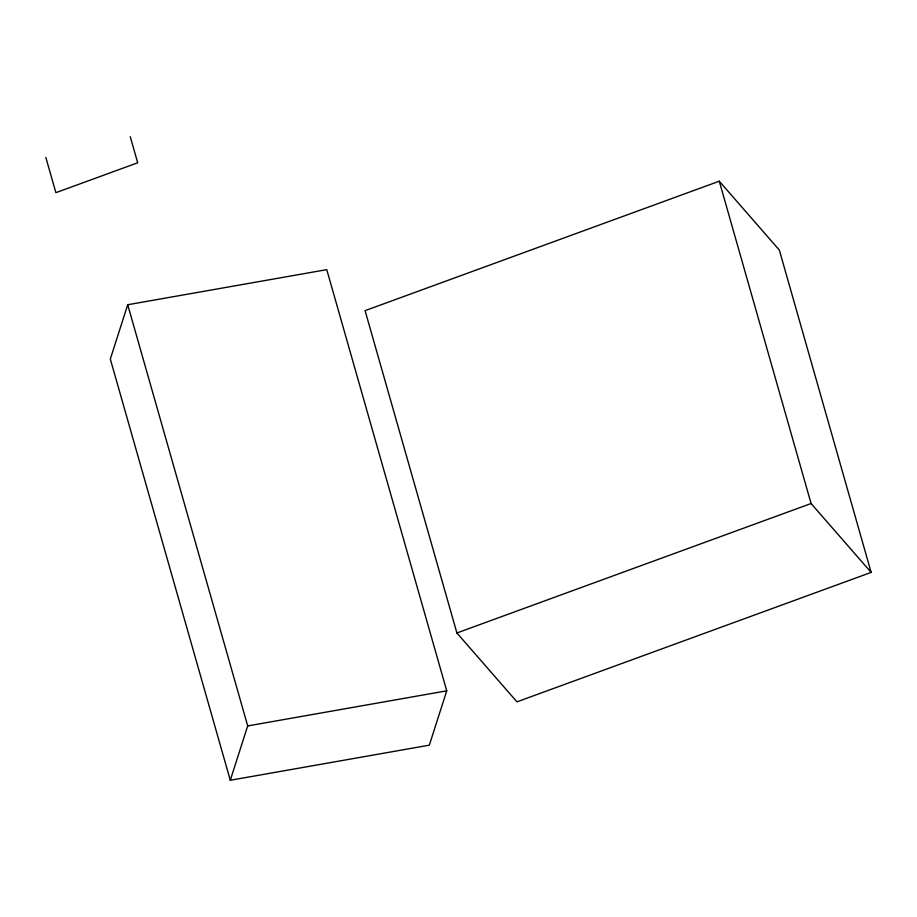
<?xml version="1.0" encoding="UTF-8"?>
<svg xmlns="http://www.w3.org/2000/svg" width="917" height="917" viewBox="0 0 917 917"><rect width="100%" height="100%" fill="white"/><g stroke="black" fill="none" stroke-linecap="round" stroke-linejoin="round"><path stroke-width="1.38" d="M127.715 304.742L110.315 359.074L230.293 780.264L429.339 745.166L446.739 690.833L326.761 269.644L127.715 304.742L247.693 725.932L230.293 780.264M719.272 181.199L365.081 310.645L456.895 632.971L516.959 701.837L871.15 572.391L779.335 250.066L719.272 181.199L811.087 503.525L871.15 572.391M456.895 632.971L811.087 503.525M247.693 725.932L446.739 690.833M130.271 136.736L137.688 162.779L55.88 192.673L45.85 157.46"/></g></svg>
